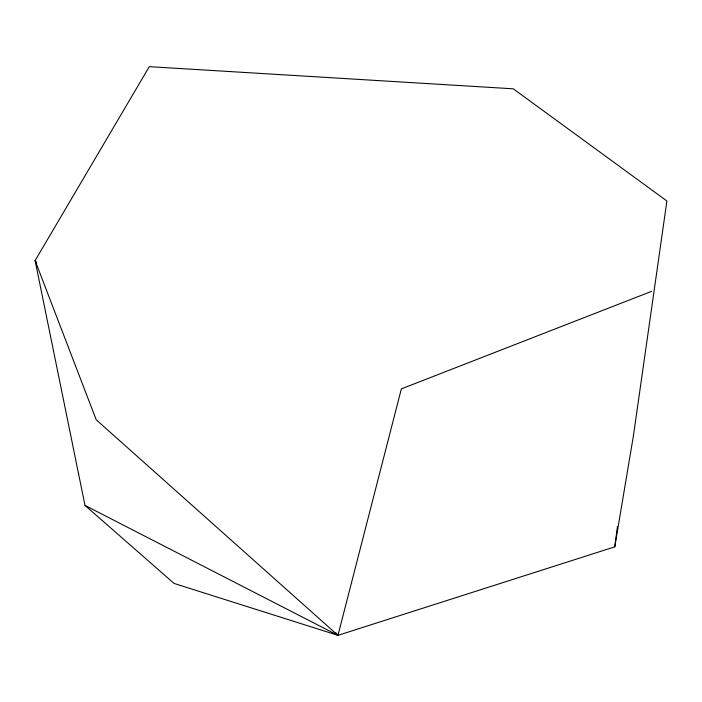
<?xml version="1.0" encoding="UTF-8"?>
<svg xmlns="http://www.w3.org/2000/svg" width="702" height="702" viewBox="0 0 702 702"><rect width="100%" height="100%" fill="white"/><g stroke="black" fill="none" stroke-linecap="round" stroke-linejoin="round"><path stroke-width="1.05" d="M614.776 546.849L633.415 435.802L666.9 201L513.267 88.812L149.298 66.655L35.1 260.591L85.003 505.422L174.061 583.432L337.96 635.345L614.776 546.849L617.427 526.632M651.658 291.321L401.36 388.882L337.96 635.345L85.003 505.422M36.478 262.302L35.1 260.591L96.218 419.787L337.96 635.345L335.898 632.792"/></g></svg>
